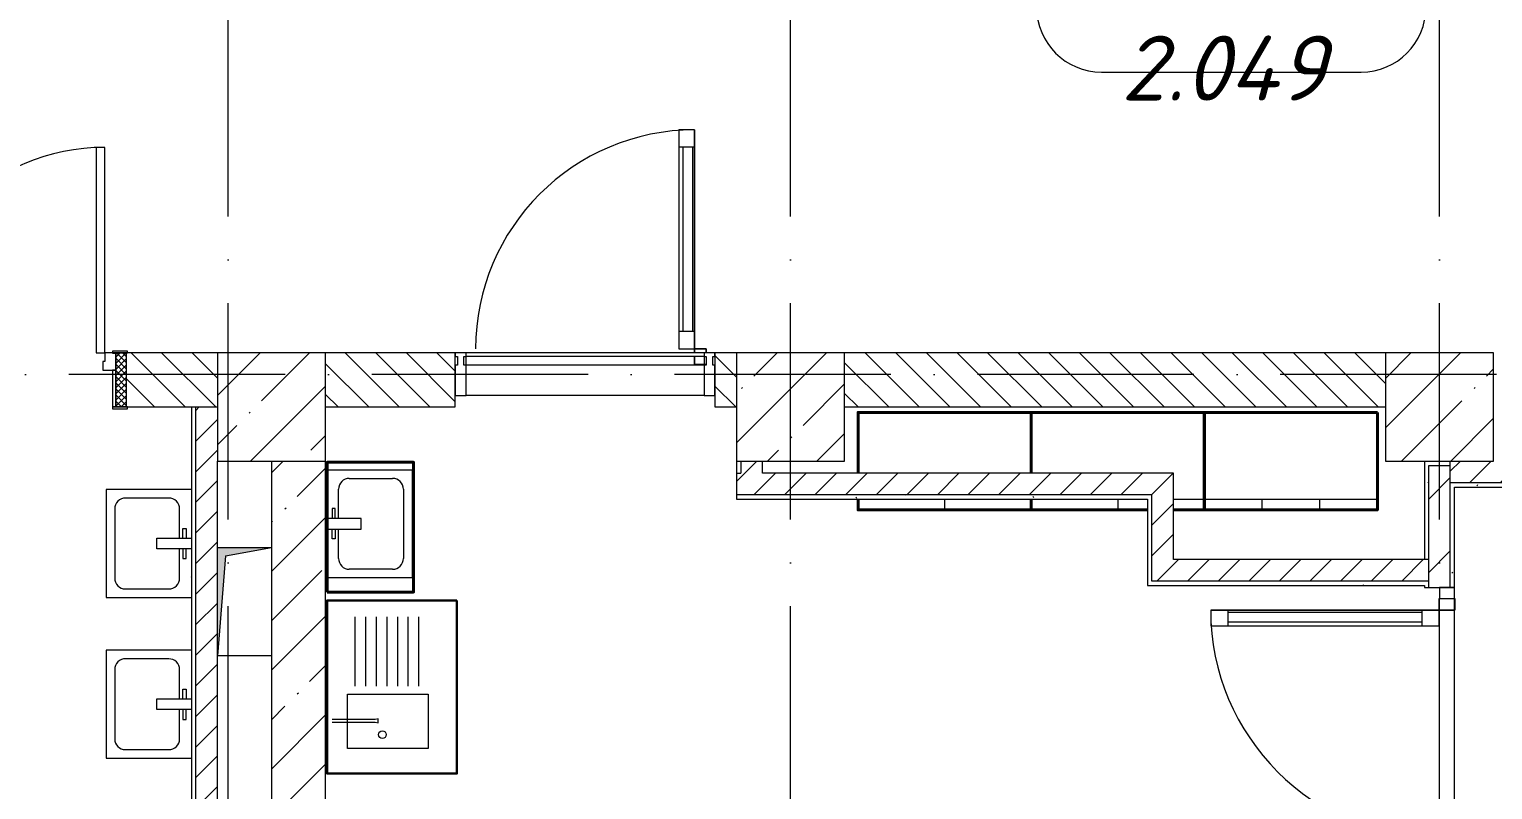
# Model space of a CAD drawing. Header units: millimetres. Extents: x -6467 to 105918, y -7090 to 92481.
# Drawn here: x 13530 to 20296, y 4062 to 7577 of the extents above; entities that cross this region are included whole.
import ezdxf

# ---------------------------------------------------------------- set-up
doc = ezdxf.new("R2010")
doc.units = ezdxf.units.MM
doc.linetypes.add('50_200_ШТРИХ_1Т_ш5_п1_п1_', pattern=[1400, 1000, -200, 0, -200])
for name, color, linetype, lineweight, true_color in [('A-AREA-IDEN-1', 7, 'Continuous', 9, 0xaaaaaa), ('I-WALL-1', 7, 'Continuous', 5, 0x787878), ('M-EQPM-1', 7, 'Continuous', 9, 0xaaaaaa), ('M-EQPM-2', 7, 'Continuous', 9, 0xe2e2e2), ('P-SANR-FIXT-1', 7, 'Continuous', 9, 0xaaaaaa), ('мебель 2 этаж-1', 7, 'Continuous', 40, 0xaaaaaa), ('Оси-3', 7, '50_200_ШТРИХ_1Т_ш5_п1_п1_', 9, 0xaaaaaa), ('ТХ_функционал-2', 7, 'Continuous', 40, 0xaaaaaa), ('ТХ_функционал-4', 7, 'Continuous', 20, 0xaaaaaa), ('ТХ_функционал-9', 7, 'Continuous', 30, 0xaaaaaa)]:
    doc.layers.add(name, color=color, linetype=linetype, lineweight=lineweight, true_color=true_color)
for name, color, linetype, lineweight in [('A-DETL-GENF', 7, 'Continuous', 9), ('A-DOOR', 7, 'Continuous', 9), ('A-DOOR-2', 7, 'Continuous', 5), ('A-DOOR-FRAM', 7, 'Continuous', 9), ('A-DOOR-FRAM-2', 7, 'Continuous', 5), ('A-GLAZ-CWMG', 7, 'Continuous', 9), ('A-GLAZ-CWMG-1', 7, 'Continuous', 20), ('A-WALL', 7, 'Continuous', 5), ('A-WALL-FNSH-1', 7, 'Continuous', 5), ('I-WALL', 7, 'Continuous', 5), ('S-COLS', 7, 'Continuous', 9), ('S-COLS-1', 7, 'Continuous', 5)]:
    doc.layers.add(name, color=color, linetype=linetype, lineweight=lineweight)
doc.styles.add('ISOCPEUR_I', font='isocpeui.ttf', dxfattribs={"height": 300})
pattern_1 = [(0, (0, 0), (406.4, 101.6), [6.706, -298.094, 6.706, -298.094, -1625.6]), (0, (0, 0), (406.4, 101.6), [-609.6, 6.706, -602.894, 6.706, -298.094, -711.2]), (0, (0, 0), (406.4, 101.6), [-1524, 6.706, -196.494, 6.706, -501.294]), (120, (152.4, 50.8), (-291.1882, 301.15272), [6.706, -298.094, 6.706, -298.094, -1625.6]), (120, (152.4, 50.8), (-291.1882, 301.15272), [-609.6, 6.706, -602.894, 6.706, -298.094, -711.2]), (120, (152.4, 50.8), (-291.1882, 301.15272), [-1524, 6.706, -196.494, 6.706, -501.294]), (240, (203.2, 254), (-115.2118, -402.75272), [6.706, -298.094, 6.706, -298.094, -1625.6]), (240, (203.2, 254), (-115.2118, -402.75272), [-609.6, 6.706, -602.894, 6.706, -298.094, -711.2]), (240, (203.2, 254), (-115.2118, -402.75272), [-1524, 6.706, -196.494, 6.706, -501.294])]
pattern_2 = [(45, (0, 0), (-70.71068, 70.71068), [])]

# ---------------------------------------------------------------- blocks, each defined once
blk = doc.blocks.new('BSC_Колонна _Прямоугольная - 500х500-V76-АИ_План этажа Радиаторы_2')
at = {"layer": 'S-COLS-1'}
h = blk.add_hatch(dxfattribs=at)
h.set_pattern_fill('FP_104', color=256, style=0, pattern_type=2)
h.set_pattern_definition([(45, (-14650, -5831.04), (-228.0985, 228.0985), []), (45, (-14421.9, -5831.04), (-228.0985, 228.0985), [403.225, -80.645, 6.706, -73.939])])
h.paths.add_polyline_path([(-250, -250), (250, -250), (250, 250), (-250, 250)])
for p, q in [((250, 250), (-250, 250)), ((-250, 250), (-250, -250)), ((250, -250), (250, 250)), ((-250, -250), (250, -250))]:
    blk.add_line(p, q, dxfattribs=at)
blk = doc.blocks.new('BSC_Колонна _Прямоугольная - 500х500-V85-АИ_План этажа Радиаторы_2')
at = {"layer": 'S-COLS-1'}
h = blk.add_hatch(dxfattribs=at)
h.set_pattern_fill('FP_113', color=256, style=0, pattern_type=2)
h.set_pattern_definition([(45, (-20050, -5831.04), (-228.0985, 228.0985), []), (45, (-19821.9, -5831.04), (-228.0985, 228.0985), [403.225, -80.645, 6.706, -73.939])])
h.paths.add_polyline_path([(-250, -250), (250, -250), (250, 250), (-250, 250)])
for p, q in [((250, 250), (-250, 250)), ((-250, 250), (-250, -250)), ((250, -250), (250, 250)), ((-250, -250), (250, -250))]:
    blk.add_line(p, q, dxfattribs=at)
blk = doc.blocks.new('110_Дверь_СКБ_1Ст_Внутренняя - СОШ_Д-04_Дв_1150_900_x2100h_туалет для мальчиков_ туалет для девочек-25540137-АИ_План этажа Радиаторы_2')
at = {"layer": 'A-DOOR-2'}
h = blk.add_hatch(dxfattribs=at)
h.set_pattern_fill('FP_50', color=256, style=0, pattern_type=2)
h.set_pattern_definition([(135, (1751.41, 189.685), (-14.14214, -14.14214), []), (225, (1751.41, 189.685), (14.14214, -14.14214), [])])
h.paths.add_polyline_path([(587.5, -125), (587.5, 125), (537.5, 125), (537.5, -125)])
at = {"layer": 'A-DOOR-FRAM-2'}
h = blk.add_hatch(dxfattribs=at)
h.set_pattern_fill('FP_51', color=256, style=0, pattern_type=2)
h.set_pattern_definition([(45, (-371.384, 189.685), (-14.1421, 14.1421), []), (135, (-371.384, 189.685), (-14.1421, -14.1421), [])])
h.paths.add_polyline_path([(-512.5, -125), (-512.5, 125), (-562.5, 125), (-562.5, -125)])
at = {"layer": 'A-DOOR'}
for p, q in [((487.5, 1075), (447.5, 1075)), ((447.5, 1075), (447.5, 125)), ((487.5, 125), (487.5, 1075)), ((447.5, 125), (487.5, 125))]:
    blk.add_line(p, q, dxfattribs=at)
at = {"layer": 'A-DOOR-2'}
blk.add_arc((487.5, 125), 950, 90, 180, dxfattribs=at)
at = {"layer": 'A-DOOR-FRAM'}
for p, q in [((-497.5, 133), (-567.5, 133)), ((-567.5, 133), (-567.5, 125)), ((-567.5, 125), (-497.5, 125)), ((-512.5, 125), (-562.5, 125)), ((-562.5, 125), (-562.5, -125)), ((-462.5, 125), (-512.5, 125)), ((-512.5, 125), (-512.5, 45)), ((-512.5, -125), (-512.5, 125)), ((-497.5, 125), (-512.5, 125)), ((-512.5, 125), (-512.5, 124)), ((-512.5, 124), (-497.5, 124)), ((-497.5, 125), (-497.5, 133)), ((-497.5, 124), (-497.5, 125)), ((-462.5, 85), (-462.5, 125)), ((-452.5, 85), (-462.5, 85)), ((-452.5, 45), (-452.5, 85)), ((487.5, 85), (477.5, 85)), ((477.5, 85), (477.5, 45)), ((487.5, 125), (487.5, 85)), ((537.5, 125), (487.5, 125)), ((592.5, 133), (522.5, 133)), ((522.5, 133), (522.5, 125)), ((537.5, 125), (522.5, 125)), ((522.5, 125), (522.5, 124)), ((522.5, 125), (592.5, 125)), ((522.5, 124), (537.5, 124)), ((537.5, 45), (537.5, 125)), ((587.5, 125), (537.5, 125)), ((537.5, 125), (537.5, -125)), ((537.5, 124), (537.5, 125)), ((587.5, -125), (587.5, 125)), ((592.5, 125), (592.5, 133)), ((-512.5, 45), (-452.5, 45)), ((-497.5, 45), (-512.5, 45)), ((-512.5, 45), (-512.5, -125)), ((-497.5, -125), (-497.5, 45)), ((477.5, 45), (537.5, 45)), ((537.5, 45), (522.5, 45)), ((522.5, 45), (522.5, -125)), ((537.5, -125), (537.5, 45)), ((-497.5, -125), (-567.5, -125)), ((-567.5, -125), (-567.5, -133)), ((-567.5, -133), (-497.5, -133)), ((-562.5, -125), (-512.5, -125)), ((-512.5, -125), (-497.5, -125)), ((-497.5, -133), (-497.5, -125)), ((522.5, -125), (537.5, -125)), ((592.5, -125), (522.5, -125)), ((522.5, -125), (522.5, -133)), ((522.5, -133), (592.5, -133)), ((537.5, -125), (587.5, -125)), ((592.5, -133), (592.5, -125))]:
    blk.add_line(p, q, dxfattribs=at)
blk = doc.blocks.new('SND_2D_Раковина1 - 400х300-V23-АИ_План этажа Радиаторы_2')
at = {"layer": 'P-SANR-FIXT-1'}
for p, q in [((-250, -220), (-250, 180)), ((-70, 150), (-25, 150)), ((-70, 135), (-70, 150)), ((-25, 180), (-25, 15)), ((25, 15), (25, 180)), ((70, 150), (25, 150)), ((70, 135), (70, 150)), ((250, 180), (250, -220)), ((-210, -130), (-210, 70)), ((-160, 120), (-25, 120)), ((-25, 135), (-70, 135)), ((25, 135), (70, 135)), ((25, 120), (160, 120)), ((210, 70), (210, -130)), ((-25, 15), (25, 15)), ((160, -180), (-160, -180)), ((250, -220), (-250, -220))]:
    blk.add_line(p, q, dxfattribs=at)
for centre, start, end in [((-160, 70), 90, 180), ((160, 70), 0, 90), ((-160, -130), 180, 270), ((160, -130), 270, 0)]:
    blk.add_arc(centre, 50, start, end, dxfattribs=at)
blk = doc.blocks.new('Дверь_СКБ_1ст_Витражная - Горячий цех 11  EIW30 2-22193601-АИ_План этажа Радиаторы_2')
at = {"layer": 'A-DETL-GENF'}
for p, q in [((506, 1048), (434, 1048)), ((434, 1048), (434, 36)), ((506, 1048), (434, 1048)), ((434, 1048), (434, 36)), ((506, 1048), (506, 36)), ((506, 36), (506, 1048)), ((506, 968), (434, 968)), ((452, 968), (452, 116)), ((496, 968), (496, 116)), ((506, 116), (434, 116)), ((434, 36), (506, 36)), ((434, 36), (506, 36)), ((506, 17), (506, 36)), ((506, 36), (560, 36)), ((506, 36), (506, 17)), ((560, 36), (506, 36)), ((506, -36), (506, 0)), ((506, 0), (506, -36)), ((560, 36), (560, 17)), ((560, 17), (560, 36)), ((560, -36), (506, -36)), ((506, -36), (560, -36))]:
    blk.add_line(p, q, dxfattribs=at)
at = {"layer": 'A-DOOR-2'}
blk.add_line((506, 1048), (506, 36), dxfattribs=at)
blk.add_arc((506, 36), 1012, 90, 180, dxfattribs=at)
blk = doc.blocks.new('Прямоугольный импост - Импост структурный с накладкой - 180мм-21847212-АИ_План этажа Радиаторы_2')
at = {"layer": 'A-GLAZ-CWMG'}
for p, q in [((16650, 6081), (15550, 6081)), ((15550, 6024), (15550, 6064)), ((16650, 6064), (15550, 6064)), ((16650, 6024), (15550, 6024)), ((16650, 6064), (16650, 6024)), ((16650, 5884), (15550, 5884))]:
    blk.add_line(p, q, dxfattribs=at)
blk = doc.blocks.new('Прямоугольный импост - Импост структурный с накладкой - 180мм-21847957-АИ_План этажа Радиаторы_2')
at = {"layer": 'A-GLAZ-CWMG-1'}
for p, q in [((-50, 40), (-50, 180)), ((-50, 180), (0, 180)), ((0, 180), (0, 40)), ((-40, 40), (-50, 40)), ((-50, -17), (-50, 0)), ((-50, 0), (-40, 0)), ((-40, 0), (-40, 40)), ((-10, 40), (-10, 0)), ((0, 40), (-10, 40)), ((-10, 0), (0, 0)), ((0, 0), (0, -17)), ((0, -17), (-50, -17))]:
    blk.add_line(p, q, dxfattribs=at)
blk = doc.blocks.new('Прямоугольный импост - Импост структурный с накладкой - 180мм-21847958-АИ_План этажа Радиаторы_2')
at = {"layer": 'A-GLAZ-CWMG-1'}
for p, q in [((0, 180), (-50, 180)), ((-50, 180), (-50, 40)), ((0, 40), (0, 180)), ((-50, 40), (-40, 40)), ((-40, 0), (-50, 0)), ((-50, 0), (-50, -17)), ((-40, 40), (-40, 0)), ((-10, 0), (-10, 40)), ((-10, 40), (0, 40)), ((0, 0), (-10, 0)), ((0, -17), (0, 0)), ((-50, -17), (0, -17))]:
    blk.add_line(p, q, dxfattribs=at)
blk = doc.blocks.new('Дверь_СКБ_1ст_Витражная - Горячий цех 11  EIW30 2-27553774-АИ_План этажа Радиаторы_2')
at = {"layer": 'A-DETL-GENF'}
for p, q in [((528.4, 1092.9), (456.4, 1092.9)), ((456.4, 1092.9), (456.4, 36)), ((528.4, 1092.9), (456.4, 1092.9)), ((456.4, 1092.9), (456.4, 36)), ((528.4, 1092.9), (528.4, 36)), ((528.4, 36), (528.4, 1092.9)), ((528.4, 1012.9), (456.4, 1012.9)), ((474.4, 1012.9), (474.4, 116)), ((518.4, 1012.9), (518.4, 116)), ((528.4, 116), (456.4, 116)), ((456.4, 36), (528.4, 36)), ((456.4, 36), (528.4, 36)), ((528.4, -36), (528.4, 36)), ((528.4, 36), (582.4, 36)), ((528.4, 36), (528.4, -36)), ((582.4, 36), (528.4, 36)), ((582.4, -36), (528.4, -36)), ((528.4, -36), (582.4, -36))]:
    blk.add_line(p, q, dxfattribs=at)
at = {"layer": 'A-DOOR-2'}
blk.add_line((528.4, 1092.9), (528.4, 36), dxfattribs=at)
blk.add_arc((528.4, 36), 1056.9, 90, 180, dxfattribs=at)
blk = doc.blocks.new('Прямоугольный импост - 50 x 70 мм-27553773-АИ_План этажа Радиаторы_2')
at = {"layer": 'A-GLAZ-CWMG'}
for p, q in [((20050, 3781), (20050, 4945.9)), ((20120, 3781), (20120, 4945.9))]:
    blk.add_line(p, q, dxfattribs=at)
blk = doc.blocks.new('Прямоугольный импост - 50 x 70 мм-21848189-АИ_План этажа Радиаторы_2')
at = {"layer": 'A-GLAZ-CWMG-1'}
for p, q in [((0, 35), (-50, 35)), ((-50, 35), (-50, -35)), ((0, -35), (0, 35)), ((-50, -35), (0, -35))]:
    blk.add_line(p, q, dxfattribs=at)
blk = doc.blocks.new('BSC_Колонна _Прямоугольная - 500х500-V331-АИ_План этажа Радиаторы_2')
at = {"layer": 'S-COLS-1'}
h = blk.add_hatch(dxfattribs=at)
h.set_pattern_fill('FP_226', color=256, style=0, pattern_type=2)
h.set_pattern_definition([(45, (-17050, -5831.04), (-228.0985, 228.0985), []), (45, (-16821.9, -5831.04), (-228.0985, 228.0985), [403.225, -80.645, 6.706, -73.939])])
h.paths.add_polyline_path([(-250, -250), (250, -250), (250, 250), (-250, 250)])
for p, q in [((250, 250), (-250, 250)), ((-250, 250), (-250, -250)), ((250, -250), (250, 250)), ((-250, -250), (250, -250))]:
    blk.add_line(p, q, dxfattribs=at)
blk = doc.blocks.new('Канал вертикальный прямоугольный - Шахта - значок проема-24087370-АИ_План этажа Радиаторы_2')
at = {"layer": 'M-EQPM-2'}
blk.add_hatch(color=256, dxfattribs=at).paths.add_polyline_path([(-125, -250), (-87.5, 212.5), (125, 250), (-125, 250)])
at = {"layer": 'M-EQPM-1'}
for p, q in [((-125, -250), (-125, 250)), ((-125, 250), (125, 250)), ((-87.5, 212.5), (-125, -250)), ((-87.5, 212.5), (125, 250)), ((125, 250), (125, -250)), ((125, -250), (-125, -250))]:
    blk.add_line(p, q, dxfattribs=at)
blk = doc.blocks.new('SND_2D_Раковина1 - 400х300-V344-АИ_План этажа Радиаторы_2')
at = {"layer": 'P-SANR-FIXT-1'}
for p, q in [((-250, 220), (-250, -174.7)), ((250, 220), (-250, 220)), ((250, -174.7), (250, 220)), ((160, 180), (-160, 180)), ((-210, 130), (-210, -70)), ((210, -70), (210, 130)), ((-25, -174.7), (-25, -15)), ((-25, -15), (25, -15)), ((25, -15), (25, -174.7)), ((-160, -120), (-25, -120)), ((-70, -135), (-70, -150)), ((-25, -135), (-70, -135)), ((25, -120), (160, -120)), ((25, -135), (70, -135)), ((70, -135), (70, -150)), ((-70, -150), (-25, -150)), ((70, -150), (25, -150))]:
    blk.add_line(p, q, dxfattribs=at)
for centre, start, end in [((-160, 130), 90, 180), ((160, 130), 360, 90), ((-160, -70), 180, 270), ((160, -70), 270, 360)]:
    blk.add_arc(centre, 50, start, end, dxfattribs=at)
blk = doc.blocks.new('мебель 2 этаж-28800768-АИ_План этажа Радиаторы_2')
at = {"layer": 'ТХ_функционал-2'}
blk.add_line((20425.7, 7240), (20425.7, 7520.7), dxfattribs=at)
at = {"layer": 'ТХ_функционал-2', "flags": 128}
for points in [[(20425.7, 7520.7), (19625.7, 7520.7), (19625.7, 7240)], [(21225.7, 7520.7), (20425.7, 7520.7), (20425.7, 7240)], [(21083.5, 7070.7), (21225.7, 7070.7), (21225.7, 7520.7)], [(19625.7, 7120), (19625.7, 7070.7), (20425.7, 7070.7), (20425.7, 7120)], [(20425.7, 7120), (20425.7, 7070.7), (20963.5, 7070.7)]]:
    blk.add_lwpolyline(points, dxfattribs=at)
for points in [[(22026.4, 7520.7), (21226.4, 7520.7), (21226.4, 7070.7), (22026.4, 7070.7)], [(17170.8, 6690.7), (17570.8, 6690.7), (17570.8, 7290.7), (17170.8, 7290.7)]]:
    blk.add_lwpolyline(points, close=True, dxfattribs=at)
at = {"layer": 'ТХ_функционал-4'}
for p, q in [((20025.7, 7120), (20025.7, 7071.7)), ((20825.7, 7120), (20825.7, 7071.7)), ((21083.5, 7120.7), (21225.7, 7120.7)), ((21226.4, 7120.7), (22026.4, 7120.7)), ((21492.4, 7120.7), (21492.4, 7070.7)), ((21758.4, 7120.7), (21758.4, 7070.7)), ((17298.3, 6576), (17298.3, 6256.3)), ((17347.6, 6576), (17347.6, 6256.3)), ((17396.9, 6576), (17396.9, 6256.3)), ((17446.2, 6576), (17446.2, 6256.3)), ((17495.5, 6576), (17495.5, 6256.3)), ((17544.8, 6576), (17544.8, 6256.3)), ((17594.1, 6576), (17594.1, 6256.3))]:
    blk.add_line(p, q, dxfattribs=at)
at = {"layer": 'ТХ_функционал-4', "flags": 128}
for points in [[(17265.5, 5966.9), (17265.5, 6219.1), (17637.5, 6219.1), (17637.5, 5966.9), (17265.5, 5966.9)], [(17194.4, 6088.6), (17392.8, 6088.6), (17406.2, 6085.7), (17406.2, 6104), (17392.8, 6101.1), (17194.4, 6101.1)]]:
    blk.add_lwpolyline(points, dxfattribs=at)
at = {"layer": 'ТХ_функционал-4'}
blk.add_circle((17426.5, 6031.5), 17.7, dxfattribs=at)
at = {"layer": 'ТХ_функционал-9', "flags": 128}
blk.add_lwpolyline([(17770.8, 6651.7), (17770.8, 5851.7), (17170.8, 5851.7), (17170.8, 6651.7), (17770.8, 6651.7)], dxfattribs=at)
blk = doc.blocks.new('AAR_СКБ_Марка_помещения_1_5 ммп - Номер-27962133-АИ_План этажа Радиаторы_2')
at = {"layer": 'A-AREA-IDEN-1'}
for p, q in [((-2.987, 3), (3.013, 3)), ((-2.987, 0), (3.013, 0))]:
    blk.add_line(p, q, dxfattribs=at)
for centre, start, end in [((-2.987, 1.5), 90, 270), ((3.013, 1.5), 270, 90)]:
    blk.add_arc(centre, 1.5, start, end, dxfattribs=at)

msp = doc.modelspace()

# ---------------------------------------------------------------- hatches: boundary and pattern name
at = {"layer": 'A-WALL'}
h = msp.add_hatch(dxfattribs=at)
h.set_pattern_fill('FP_1', color=256, style=0, pattern_type=2)
h.set_pattern_definition([(45, (0, 0), (-228.0985, 228.0985), []), (45, (228.1, 0), (-228.0985, 228.0985), [403.225, -80.645, 6.706, -73.939])])
h.paths.add_polyline_path([(14650, -1419), (14900, -1419), (14900, 5581), (14650, 5581), (14650, -312)])
at = {"layer": 'I-WALL'}
h = msp.add_hatch(dxfattribs=at)
h.set_pattern_fill('FP_2', color=256, style=0, pattern_type=2)
h.set_pattern_definition([(135, (0, 0), (-70.7107, -70.7107), [])])
h.paths.add_polyline_path([(16700, 5831), (16800, 5831), (16800, 6081), (16700, 6081)])
h.paths.add_polyline_path([(19800, 5831), (19800, 6081), (17300, 6081), (17300, 5831), (19438.4, 5831)])
h.paths.add_polyline_path([(14900, 5831), (15500, 5831), (15500, 6081), (14900, 6081), (14900, 5944.7)])
h.paths.add_polyline_path([(14400, 5831), (14400, 6081), (13980, 6081), (13980, 5831), (14300, 5831)])
h.paths.add_polyline_path([(10400, 5831), (10400, 6081), (9865.3, 6081), (9865.3, 5831), (10385.3, 5831)])
h.paths.add_polyline_path([(12055, 5831), (12830, 5831), (12830, 6081), (12050, 6081), (12050, 5831)])
h.paths.add_polyline_path([(7050.3, 5831), (8615.3, 5831), (8615.3, 6081), (7050.3, 6081)])
h.paths.add_polyline_path([(5900.3, 5831), (5900.3, 6081), (5800, 6081), (5800, 5831), (5895.3, 5831)])
h = msp.add_hatch(dxfattribs=at)
h.set_pattern_fill('FP_4', color=256, style=0, pattern_type=2)
h.set_pattern_definition(pattern_2)
h.paths.add_polyline_path([(14300, -1669), (14400, -1669), (14400, 5831), (14300, 5831), (14300, -1419)])
h = msp.add_hatch(dxfattribs=at)
h.set_pattern_fill('FP_4', color=256, style=0, pattern_type=2)
h.set_pattern_definition(pattern_2)
h.paths.add_polyline_path([(16920, 5524.8), (16920, 5581), (16820, 5581), (16820, 5524.8)])
h = msp.add_hatch(dxfattribs=at)
h.set_pattern_fill('FP_5', color=256, style=0, pattern_type=2)
h.set_pattern_definition([(45, (0, 0), (-169.7056, 169.7056), [])])
h.paths.add_polyline_path([(20000, -1399), (20100, -1399), (20100, 3731), (20000, 3731), (20000, -312)])
h.paths.add_polyline_path([(20100, 4995.9), (20100, 5561), (20000, 5561), (20000, 4995.9)])
h = msp.add_hatch(dxfattribs=at)
h.set_pattern_fill('FP_4', color=256, style=0, pattern_type=2)
h.set_pattern_definition(pattern_2)
h.paths.add_polyline_path([(23085.2, 5481), (23085.2, 5581), (20100, 5581), (20100, 5481), (22760.4, 5481)])
h = msp.add_hatch(dxfattribs=at)
h.set_pattern_fill('FP_4', color=256, style=0, pattern_type=2)
h.set_pattern_definition(pattern_2)
h.paths.add_polyline_path([(18720, 5424.8), (18820, 5424.8), (18820, 5524.8), (16800, 5524.8), (16800, 5424.8)])
h = msp.add_hatch(dxfattribs=at)
h.set_pattern_fill('FP_4', color=256, style=0, pattern_type=2)
h.set_pattern_definition(pattern_2)
h.paths.add_polyline_path([(18820, 5025.9), (18820, 5424.8), (18720, 5424.8), (18720, 5025.9)])
h = msp.add_hatch(dxfattribs=at)
h.set_pattern_fill('FP_4', color=256, style=0, pattern_type=2)
h.set_pattern_definition(pattern_2)
h.paths.add_polyline_path([(18820, 5025.9), (20000, 5025.9), (20000, 5125.9), (18820, 5125.9)])
at = {"layer": 'I-WALL-1'}
h = msp.add_hatch(dxfattribs=at)
h.set_pattern_fill('FP_3', color=256, style=0, pattern_type=2)
h.set_pattern_definition(pattern_1)
h.paths.add_polyline_path([(14280, -1669), (14300, -1669), (14300, 2933.6), (14280, 2933.6), (14280, -312)])
h.paths.add_polyline_path([(14280, 3033.6), (14300, 3033.6), (14300, 5831), (14280, 5831), (14280, 5319.5)])
h = msp.add_hatch(dxfattribs=at)
h.set_pattern_fill('FP_3', color=256, style=0, pattern_type=2)
h.set_pattern_definition(pattern_1)
h.paths.add_polyline_path([(16820, 5524.8), (16820, 5581), (16800, 5581), (16800, 5524.8)])
h = msp.add_hatch(dxfattribs=at)
h.set_pattern_fill('FP_3', color=256, style=0, pattern_type=2)
h.set_pattern_definition(pattern_1)
h.paths.add_polyline_path([(19980, -1419), (20100, -1419), (20100, -1399), (20000, -1399), (20000, 3731), (19980, 3731), (19980, -312)])
h.paths.add_polyline_path([(20000, 4995.9), (20000, 5025.9), (19980, 5025.9), (19980, 4995.9)])
h.paths.add_polyline_path([(20000, 5125.9), (20000, 5561), (20100, 5561), (20100, 5581), (19980, 5581), (19980, 5125.9)])
h = msp.add_hatch(dxfattribs=at)
h.set_pattern_fill('FP_3', color=256, style=0, pattern_type=2)
h.set_pattern_definition(pattern_1)
h.paths.add_polyline_path([(20100, -1419), (20120, -1419), (20120, 3731), (20100, 3731), (20100, -1399)])
h.paths.add_polyline_path([(20120, 4995.9), (20120, 5481), (20100, 5481), (20100, 4995.9)])
h = msp.add_hatch(dxfattribs=at)
h.set_pattern_fill('FP_3', color=256, style=0, pattern_type=2)
h.set_pattern_definition(pattern_1)
h.paths.add_polyline_path([(23185.2, 5461), (23185.2, 5481), (20120, 5481), (20120, 5461), (23085.2, 5461)])
h = msp.add_hatch(dxfattribs=at)
h.set_pattern_fill('FP_3', color=256, style=0, pattern_type=2)
h.set_pattern_definition(pattern_1)
h.paths.add_polyline_path([(18700, 5404.8), (18720, 5404.8), (18720, 5424.8), (16800, 5424.8), (16800, 5404.8)])
h = msp.add_hatch(dxfattribs=at)
h.set_pattern_fill('FP_3', color=256, style=0, pattern_type=2)
h.set_pattern_definition(pattern_1)
h.paths.add_polyline_path([(18720, 5005.9), (18720, 5404.8), (18700, 5404.8), (18700, 5005.9)])
h = msp.add_hatch(dxfattribs=at)
h.set_pattern_fill('FP_3', color=256, style=0, pattern_type=2)
h.set_pattern_definition(pattern_1)
h.paths.add_polyline_path([(19980, 5005.9), (19980, 5025.9), (18720, 5025.9), (18720, 5005.9), (19438.4, 5005.9)])

# ---------------------------------------------------------------- linework, layer by layer
at = {"layer": 'A-WALL'}
for p, q in [((14400, 6081), (13985, 6081)), ((15500, 6081), (14900, 6081)), ((15500, 5831), (15500, 6081)), ((16800, 6081), (16700, 6081)), ((16700, 6081), (16700, 5831)), ((19800, 6081), (17300, 6081)), ((13985, 5831), (14400, 5831)), ((14300, 3033.6), (14300, 5831)), ((14900, 5831), (15500, 5831)), ((16700, 5831), (16800, 5831)), ((17300, 5831), (19800, 5831)), ((14650, 5581), (14650, -1419)), ((14900, -1419), (14900, 5581)), ((16820, 5581), (16820, 5524.8)), ((20000, 4995.9), (20000, 5561)), ((20000, 5561), (20100, 5561)), ((20100, 4995.9), (20100, 5581)), ((16800, 5524.8), (16820, 5524.8)), ((23185.2, 5481), (20100, 5481)), ((18720, 5424.8), (16800, 5424.8)), ((18720, 5025.9), (18720, 5424.8)), ((20000, 5125.9), (19980, 5125.9)), ((20000, 5025.9), (18720, 5025.9))]:
    msp.add_line(p, q, dxfattribs=at)
at = {"layer": 'A-WALL-FNSH-1'}
for p, q in [((14280, 5831), (14280, 3033.6)), ((14400, 5181), (14400, 5581)), ((16800, 5581), (16800, 5524.8)), ((16920, 5524.8), (16920, 5581)), ((19980, 5581), (19980, 5125.9)), ((16800, 5524.8), (16800, 5404.8)), ((18820, 5524.8), (16920, 5524.8)), ((18820, 5125.9), (18820, 5524.8)), ((20120, 4995.9), (20120, 5461)), ((20120, 5461), (23205.2, 5461)), ((16800, 5404.8), (18700, 5404.8)), ((18700, 5404.8), (18700, 5005.9)), ((19980, 5125.9), (18820, 5125.9)), ((18700, 5005.9), (19980, 5005.9)), ((19980, 5005.9), (19980, 4995.9)), ((19980, 4995.9), (20120, 4995.9)), ((14400, -1419), (14400, 4681))]:
    msp.add_line(p, q, dxfattribs=at)
at = {"layer": 'Оси-3'}
for p, q in [((14450, -5889.7), (14450, 49636.1)), ((17050, -5889.7), (17050, 49636.1)), ((20050, -5889.7), (20050, 49636.1)), ((90318.8, 5981), (-5267.3, 5981))]:
    msp.add_line(p, q, dxfattribs=at)

# ---------------------------------------------------------------- block references
at = {"layer": 'A-AREA-IDEN-1', "xscale": 199.9999999999999, "yscale": 199.9999999999999, "zscale": 199.9999999999999}
msp.add_blockref('AAR_СКБ_Марка_помещения_1_5 ммп - Номер-27962133-АИ_План этажа Радиаторы_2', (19084.8, 7379), dxfattribs=at)
at = {"layer": 'A-DOOR-2'}
for name, p in [('Дверь_СКБ_1ст_Витражная - Горячий цех 11  EIW30 2-22193601-АИ_План этажа Радиаторы_2', (16100, 6064)), ('110_Дверь_СКБ_1Ст_Внутренняя - СОШ_Д-04_Дв_1150_900_x2100h_туалет для мальчиков_ туалет для девочек-25540137-АИ_План этажа Радиаторы_2', (13392.5, 5956))]:
    msp.add_blockref(name, p, dxfattribs=at)
at = {"layer": 'A-DOOR-2', "rotation": 90}
msp.add_blockref('Дверь_СКБ_1ст_Витражная - Горячий цех 11  EIW30 2-27553774-АИ_План этажа Радиаторы_2', (20085, 4363.5), dxfattribs=at)
at = {"layer": 'A-GLAZ-CWMG'}
for name, p, rotation in [('Прямоугольный импост - Импост структурный с накладкой - 180мм-21847958-АИ_План этажа Радиаторы_2', (15500, 6064), 180), ('Прямоугольный импост - 50 x 70 мм-21848189-АИ_План этажа Радиаторы_2', (20085, 4995.9), 90)]:
    msp.add_blockref(name, p, dxfattribs=dict(at, rotation=rotation))
for name in ['Прямоугольный импост - Импост структурный с накладкой - 180мм-21847212-АИ_План этажа Радиаторы_2', 'Прямоугольный импост - 50 x 70 мм-27553773-АИ_План этажа Радиаторы_2']:
    msp.add_blockref(name, (0, 0), dxfattribs=at)
at = {"layer": 'A-GLAZ-CWMG', "extrusion": (0, 0, -1), "rotation": 180}
msp.add_blockref('Прямоугольный импост - Импост структурный с накладкой - 180мм-21847957-АИ_План этажа Радиаторы_2', (-16700, 6064), dxfattribs=at)
at = {"layer": 'M-EQPM-1'}
msp.add_blockref('Канал вертикальный прямоугольный - Шахта - значок проема-24087370-АИ_План этажа Радиаторы_2', (14525, 4931), dxfattribs=at)
at = {"layer": 'P-SANR-FIXT-1'}
for name, p, rotation in [('SND_2D_Раковина1 - 400х300-V23-АИ_План этажа Радиаторы_2', (15080, 5291), 89.9999999999999), ('SND_2D_Раковина1 - 400х300-V344-АИ_План этажа Радиаторы_2', (14105.3, 5199.9), 89.99999999999967), ('SND_2D_Раковина1 - 400х300-V344-АИ_План этажа Радиаторы_2', (14105.3, 4457), 89.99999999999967)]:
    msp.add_blockref(name, p, dxfattribs=dict(at, rotation=rotation))
at = {"layer": 'S-COLS'}
for name, p in [('BSC_Колонна _Прямоугольная - 500х500-V76-АИ_План этажа Радиаторы_2', (14650, 5831)), ('BSC_Колонна _Прямоугольная - 500х500-V331-АИ_План этажа Радиаторы_2', (17050, 5831)), ('BSC_Колонна _Прямоугольная - 500х500-V85-АИ_План этажа Радиаторы_2', (20050, 5831))]:
    msp.add_blockref(name, p, dxfattribs=at)
at = {"layer": 'мебель 2 этаж-1'}
msp.add_blockref('мебель 2 этаж-28800768-АИ_План этажа Радиаторы_2', (-2263.5, -1715.2), dxfattribs=at)

# ---------------------------------------------------------------- texts
at = {"layer": 'A-AREA-IDEN-1', "insert": (19050, 7247.5), "char_height": 300, "width": 992, "attachment_point": 8, "line_spacing_factor": 1.139951, "style": 'ISOCPEUR_I'}
msp.add_mtext('\\pt2540.001,5079.999,7620,10160.001,12699.999,15240,17780.001,20319.999,22860,25400.001,27939.999,30480,33020.001,35559.999,38100,40640.001,43179.999,45720,48260.001,50799.999,53340,55880.001,58419.999,60960,63500.001,66039.999,68580,71120.001,73659.999,76200,78740.001,81279.999;2.049', dxfattribs=at)

doc.saveas('drawing.dxf')
